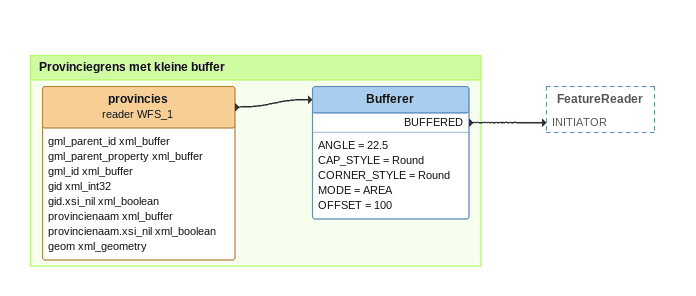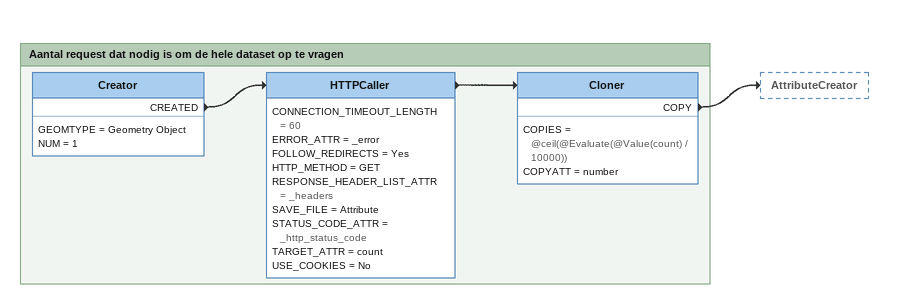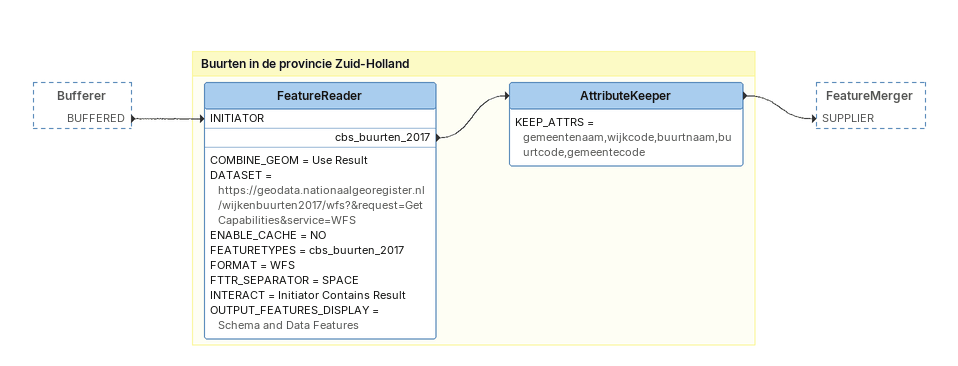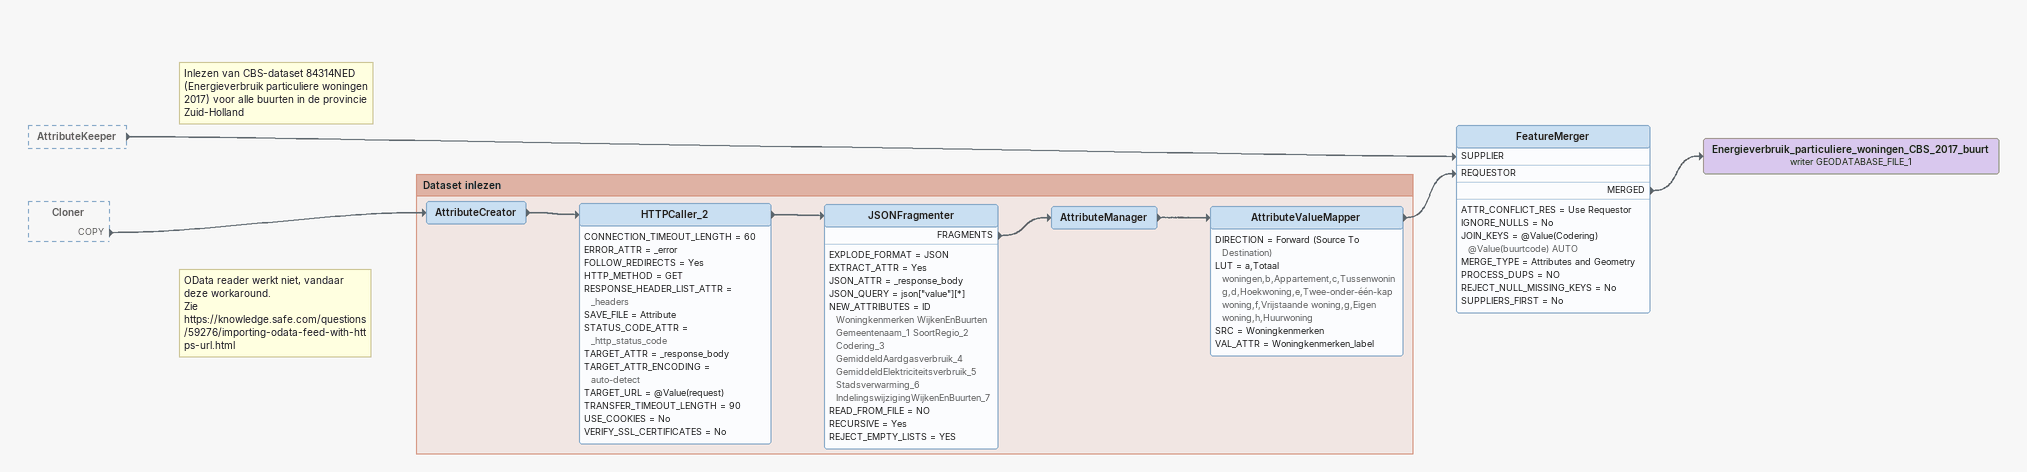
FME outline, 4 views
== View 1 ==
Bookmark: Provinciegrens met kleine buffer
provincies (reader WFS_1)
    attributes: gml_parent_id xml_buffer, gml_parent_property xml_buffer, gml_id xml_buffer, gid xml_int32, gid.xsi_nil xml_boolean, provincienaam xml_buffer, provincienaam.xsi_nil xml_boolean, geom xml_geometry
    -> Bufferer
Bufferer
    ANGLE = 22.5
    CAP_STYLE = Round
    CORNER_STYLE = Round
    MODE = AREA
    OFFSET = 100
    BUFFERED -> FeatureReader [INITIATOR]

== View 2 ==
Bookmark: Aantal request dat nodig is om de hele dataset op te vragen
Creator
    GEOMTYPE = Geometry Object
    NUM = 1
    CREATED -> HTTPCaller
HTTPCaller
    CONNECTION_TIMEOUT_LENGTH = 60
    ERROR_ATTR = _error
    FOLLOW_REDIRECTS = Yes
    HTTP_METHOD = GET
    RESPONSE_HEADER_LIST_ATTR = _headers
    SAVE_FILE = Attribute
    STATUS_CODE_ATTR = _http_status_code
    TARGET_ATTR = count
    USE_COOKIES = No
    -> Cloner
Cloner
    COPIES = @ceil(@Evaluate(@Value(count) / 10000))
    COPYATT = number
    COPY -> AttributeCreator

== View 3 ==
Bufferer [outside]
    BUFFERED -> FeatureReader [INITIATOR]

Bookmark: Buurten in de provincie Zuid-Holland
FeatureReader
    COMBINE_GEOM = Use Result
    DATASET = https://geodata.nationaalgeoregister.nl/wijkenbuurten2017/wfs?&request=GetCapabilities&service=WFS
    ENABLE_CACHE = NO
    FEATURETYPES = cbs_buurten_2017
    FORMAT = WFS
    FTTR_SEPARATOR = SPACE
    INTERACT = Initiator Contains Result
    OUTPUT_FEATURES_DISPLAY = Schema and Data Features
    cbs_buurten_2017 -> AttributeKeeper
AttributeKeeper
    KEEP_ATTRS = gemeentenaam,wijkcode,buurtnaam,buurtcode,gemeentecode
    -> FeatureMerger [SUPPLIER]

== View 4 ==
AttributeKeeper [outside]
    -> FeatureMerger [SUPPLIER]
Cloner [outside]
    COPY -> AttributeCreator
Note: Inlezen van CBS-dataset 84314NED (Energieverbruik particuliere woningen 2017) voor alle buurten in de provincie Zuid-Holland
Note: OData reader werkt niet, vandaar deze workaround. / Zie https://knowledge.safe.com/questions/59276/importing-odata-feed-with-https-url.html
FeatureMerger
    ATTR_CONFLICT_RES = Use Requestor
    IGNORE_NULLS = No
    JOIN_KEYS = @Value(Codering) @Value(buurtcode) AUTO
    MERGE_TYPE = Attributes and Geometry
    PROCESS_DUPS = NO
    REJECT_NULL_MISSING_KEYS = No
    SUPPLIERS_FIRST = No
    MERGED -> Energieverbruik_particuliere_woningen_CBS_2017_buurt (writer GEODATABASE_FILE_1)
Energieverbruik_particuliere_woningen_CBS_2017_buurt (writer GEODATABASE_FILE_1)

Bookmark: Dataset inlezen
AttributeCreator
    -> HTTPCaller_2
HTTPCaller_2
    CONNECTION_TIMEOUT_LENGTH = 60
    ERROR_ATTR = _error
    FOLLOW_REDIRECTS = Yes
    HTTP_METHOD = GET
    RESPONSE_HEADER_LIST_ATTR = _headers
    SAVE_FILE = Attribute
    STATUS_CODE_ATTR = _http_status_code
    TARGET_ATTR = _response_body
    TARGET_ATTR_ENCODING = auto-detect
    TARGET_URL = @Value(request)
    TRANSFER_TIMEOUT_LENGTH = 90
    USE_COOKIES = No
    VERIFY_SSL_CERTIFICATES = No
    -> JSONFragmenter
JSONFragmenter
    EXPLODE_FORMAT = JSON
    EXTRACT_ATTR = Yes
    JSON_ATTR = _response_body
    JSON_QUERY = json["value"][*]
    NEW_ATTRIBUTES = ID Woningkenmerken WijkenEnBuurten Gemeentenaam_1 SoortRegio_2 Codering_3 GemiddeldAardgasverbruik_4 GemiddeldElektriciteitsverbruik_5 Stadsverwarming_6 IndelingswijzigingWijkenEnBuurten_7
    READ_FROM_FILE = NO
    RECURSIVE = Yes
    REJECT_EMPTY_LISTS = YES
    FRAGMENTS -> AttributeManager
AttributeManager
    -> AttributeValueMapper
AttributeValueMapper
    DIRECTION = Forward (Source To Destination)
    LUT = a,Totaal woningen,b,Appartement,c,Tussenwoning,d,Hoekwoning,e,Twee-onder-één-kap woning,f,Vrijstaande woning,g,Eigen woning,h,Huurwoning
    SRC = Woningkenmerken
    VAL_ATTR = Woningkenmerken_label
    -> FeatureMerger [REQUESTOR]
